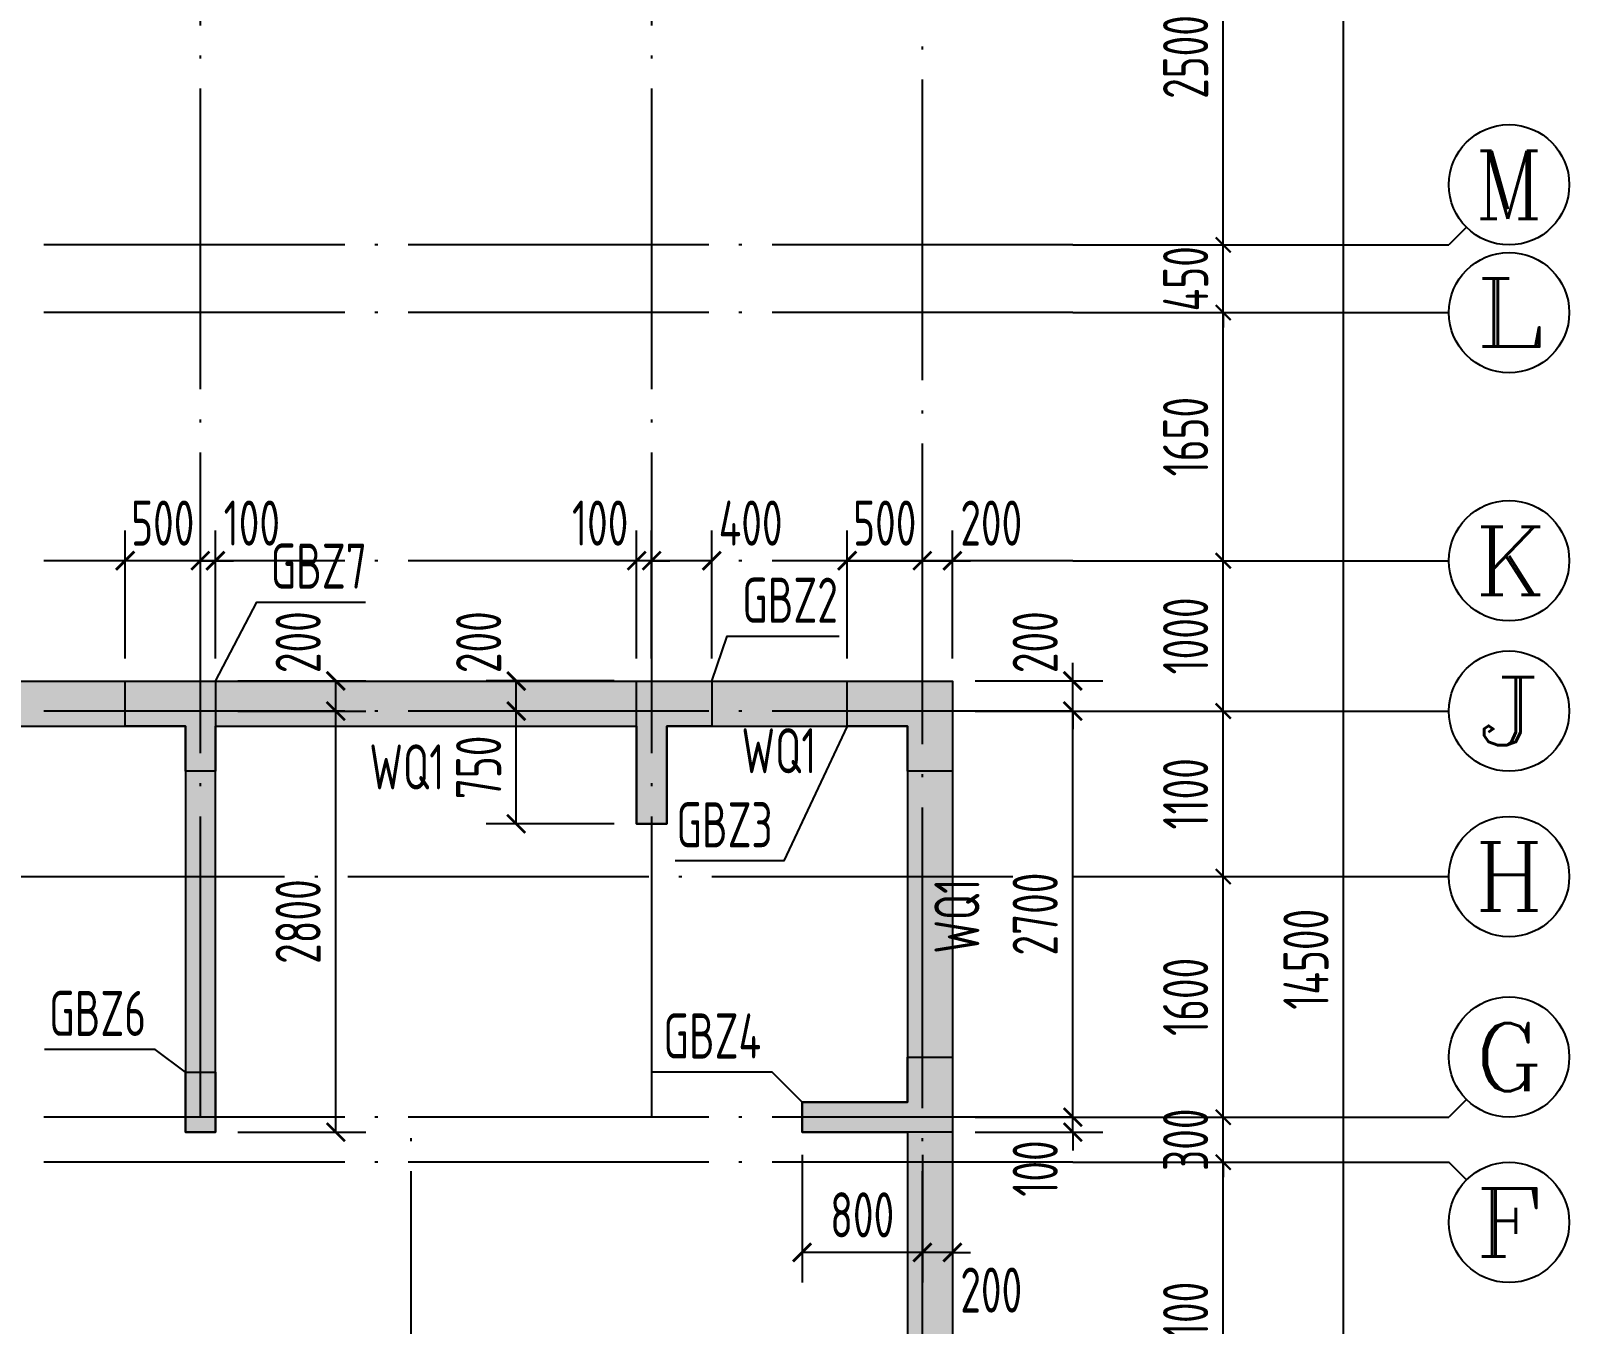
# Model space of a CAD drawing. Extents: x 826826 to 1642106, y -156213 to 399140.
# Drawn here: x 1215195 to 1225423, y 333869 to 342470 of the extents above; entities that cross this region are included whole.
import ezdxf
from ezdxf.enums import TextEntityAlignment as Align

# ---------------------------------------------------------------- set-up
doc = ezdxf.new("R2010")
doc.units = 0
doc.header["$LTSCALE"] = 1000
doc.linetypes.add('DOTE', pattern=[2.42, 2, -0.2, 0.02, -0.2])
doc.layers.get('0').update_dxf_attribs({"linetype": 'CONTINUOUS'})
doc.layers.get('DEFPOINTS').update_dxf_attribs({"linetype": 'CONTINUOUS'})
for name, color, linetype in [('A-AXIS', 1, 'CONTINUOUS'), ('A-DOTE', 10, 'DOTE'), ('AXIS_TEXT', 4, 'CONTINUOUS'), ('S-Q墙填充', 252, 'CONTINUOUS'), ('S-Q墙实线', 6, 'CONTINUOUS'), ('S-Q墙标注', 3, 'CONTINUOUS'), ('S-X详图填充', 252, 'CONTINUOUS'), ('S-X详图实线', 4, 'CONTINUOUS'), ('S-Y一般标注', 3, 'CONTINUOUS'), ('S-Z柱编号', 6, 'CONTINUOUS')]:
    doc.layers.add(name, color=color, linetype=linetype)
doc.styles.add('_TCH_AXIS', font='COMPLEX', dxfattribs={"bigfont": 'GBCBIG'})
doc.styles.add('COMPLEX', font='COMPLEX')
doc.styles.add('TSSD_DIMENSION', font='Tssdeng.shx', dxfattribs={"width": 0.7, "bigfont": 'tssdchn.shx'})
doc.styles.add('TSSD_REIN', font='tssdeng.shx', dxfattribs={"width": 0.7, "height": 300, "bigfont": 'tssdchn.shx'})
doc.styles.add('结构文字', font='zstxt.shx', dxfattribs={"width": 0.7, "bigfont": 'zshz.shx'})
doc.dimstyles.new('STRUCK', dxfattribs={"dimtxt": 400, "dimasz": 121, "dimexe": 200, "dimexo": 150, "dimgap": 115, "dimtad": 1, "dimdec": 0, "dimdsep": 46, "dimtxsty": '结构文字', "dimblk": 'ARCHTICK', "dimcen": 400, "dimclrd": 3, "dimclre": 3, "dimclrt": 7, "dimadec": 0, "dimazin": 0, "dimtfac": 1, "dimtdec": 0, "dimtix": 1, "dimtmove": 2, "dimatfit": 3, "dimldrblk": '_DIMX', "dimfxl": 0, "dimtolj": 1, "dimtzin": 0, "dimarcsym": 0})
doc.dimstyles.new('TSSD_100_100$0', dxfattribs={"dimtxt": 300, "dimasz": 80, "dimexe": 100, "dimexo": 250, "dimgap": 100, "dimtad": 1, "dimdec": 0, "dimzin": 0, "dimdsep": 46, "dimtxsty": 'TSSD_DIMENSION', "dimblk": 'ARCHTICK', "dimcen": 0, "dimdle": 100, "dimclrd": 3, "dimclre": 3, "dimclrt": 7, "dimadec": 0, "dimazin": 0, "dimtfac": 1, "dimtdec": 0, "dimtix": 1, "dimtmove": 2, "dimatfit": 3, "dimldrblk": 'ARCHTICK', "dimfxl": 0, "dimtolj": 1, "dimtzin": 0, "dimarcsym": 0})

# ---------------------------------------------------------------- blocks, each defined once
blk = doc.blocks.new('_ArchTick')
at = {"color": 0, "linetype": 'ByBlock', "const_width": 0.15}
blk.add_lwpolyline([(-0.5, -0.5), (0.5, 0.5)], dxfattribs=at)
blk = doc.blocks.new('*D87')
at = {"layer": 'DEFPOINTS', "color": 0}
for p in [(790521, 340182), (791521, 340182), (790521, 338082)]:
    blk.add_point(p, dxfattribs=at)
at = {"layer": 'S-Y一般标注', "color": 0, "lineweight": -2}
for p, q in [((790771, 340182), (791621, 340182)), ((791521, 337982), (791521, 340282)), ((790771, 338082), (791621, 338082))]:
    blk.add_line(p, q, dxfattribs=at)
at = {"layer": 'S-Y一般标注', "color": 0, "lineweight": -2, "xscale": 100, "yscale": 100, "zscale": 100}
for p, rotation in [((791521, 340182), 90), ((791521, 338082), 270)]:
    blk.add_blockref('_ArchTick', p, dxfattribs=dict(at, rotation=rotation))
at = {"layer": 'S-Y一般标注', "color": 7, "insert": (791271, 339132), "char_height": 300, "attachment_point": 5, "rotation": 90, "style": 'TSSD_DIMENSION'}
blk.add_mtext('\\A1;2100', dxfattribs=at)
blk = doc.blocks.new('*D88')
at = {"layer": 'DEFPOINTS', "color": 0}
for p in [(790521, 340482), (791521, 340482), (790521, 340182)]:
    blk.add_point(p, dxfattribs=at)
at = {"layer": 'S-Y一般标注', "color": 0, "lineweight": -2}
for p, q in [((791521, 340482), (791521, 340582)), ((790771, 340482), (791621, 340482)), ((791521, 340182), (791521, 340482)), ((790771, 340182), (791621, 340182)), ((791521, 340182), (791521, 340082))]:
    blk.add_line(p, q, dxfattribs=at)
at = {"layer": 'S-Y一般标注', "color": 0, "lineweight": -2, "xscale": 100, "yscale": 100, "zscale": 100}
for p, rotation in [((791521, 340482), 270), ((791521, 340182), 90)]:
    blk.add_blockref('_ArchTick', p, dxfattribs=dict(at, rotation=rotation))
at = {"layer": 'S-Y一般标注', "color": 7, "insert": (791271, 340332), "char_height": 300, "attachment_point": 5, "rotation": 90, "style": 'TSSD_DIMENSION'}
blk.add_mtext('\\A1;300', dxfattribs=at)
blk = doc.blocks.new('*D89')
at = {"layer": 'DEFPOINTS', "color": 0}
for p in [(790521, 342082), (791521, 342082), (790521, 340482)]:
    blk.add_point(p, dxfattribs=at)
at = {"layer": 'S-Y一般标注', "color": 0, "lineweight": -2}
for p, q in [((791521, 340382), (791521, 342182)), ((790771, 342082), (791621, 342082)), ((790771, 340482), (791621, 340482))]:
    blk.add_line(p, q, dxfattribs=at)
at = {"layer": 'S-Y一般标注', "color": 0, "lineweight": -2, "xscale": 100, "yscale": 100, "zscale": 100}
for p, rotation in [((791521, 342082), 90), ((791521, 340482), 270)]:
    blk.add_blockref('_ArchTick', p, dxfattribs=dict(at, rotation=rotation))
at = {"layer": 'S-Y一般标注', "color": 7, "insert": (791271, 341282), "char_height": 300, "attachment_point": 5, "rotation": 90, "style": 'TSSD_DIMENSION'}
blk.add_mtext('\\A1;1600', dxfattribs=at)
blk = doc.blocks.new('*D90')
at = {"layer": 'DEFPOINTS', "color": 0}
for p in [(790521, 343182), (791521, 343182), (790521, 342082)]:
    blk.add_point(p, dxfattribs=at)
at = {"layer": 'S-Y一般标注', "color": 0, "lineweight": -2}
for p, q in [((791521, 341982), (791521, 343282)), ((790771, 343182), (791621, 343182)), ((790771, 342082), (791621, 342082))]:
    blk.add_line(p, q, dxfattribs=at)
at = {"layer": 'S-Y一般标注', "color": 0, "lineweight": -2, "xscale": 100, "yscale": 100, "zscale": 100}
for p, rotation in [((791521, 343182), 90), ((791521, 342082), 270)]:
    blk.add_blockref('_ArchTick', p, dxfattribs=dict(at, rotation=rotation))
at = {"layer": 'S-Y一般标注', "color": 7, "insert": (791271, 342632), "char_height": 300, "attachment_point": 5, "rotation": 90, "style": 'TSSD_DIMENSION'}
blk.add_mtext('\\A1;1100', dxfattribs=at)
blk = doc.blocks.new('*D91')
at = {"layer": 'DEFPOINTS', "color": 0}
for p in [(790521, 344182), (791521, 344182), (790521, 343182)]:
    blk.add_point(p, dxfattribs=at)
at = {"layer": 'S-Y一般标注', "color": 0, "lineweight": -2}
for p, q in [((791521, 343082), (791521, 344282)), ((790771, 344182), (791621, 344182)), ((790771, 343182), (791621, 343182))]:
    blk.add_line(p, q, dxfattribs=at)
at = {"layer": 'S-Y一般标注', "color": 0, "lineweight": -2, "xscale": 100, "yscale": 100, "zscale": 100}
for p, rotation in [((791521, 344182), 90), ((791521, 343182), 270)]:
    blk.add_blockref('_ArchTick', p, dxfattribs=dict(at, rotation=rotation))
at = {"layer": 'S-Y一般标注', "color": 7, "insert": (791271, 343682), "char_height": 300, "attachment_point": 5, "rotation": 90, "style": 'TSSD_DIMENSION'}
blk.add_mtext('\\A1;1000', dxfattribs=at)
blk = doc.blocks.new('*D92')
at = {"layer": 'DEFPOINTS', "color": 0}
for p in [(790521, 345832), (791521, 345832), (790521, 344182)]:
    blk.add_point(p, dxfattribs=at)
at = {"layer": 'S-Y一般标注', "color": 0, "lineweight": -2}
for p, q in [((791521, 344082), (791521, 345932)), ((790771, 345832), (791621, 345832)), ((790771, 344182), (791621, 344182))]:
    blk.add_line(p, q, dxfattribs=at)
at = {"layer": 'S-Y一般标注', "color": 0, "lineweight": -2, "xscale": 100, "yscale": 100, "zscale": 100}
for p, rotation in [((791521, 345832), 90), ((791521, 344182), 270)]:
    blk.add_blockref('_ArchTick', p, dxfattribs=dict(at, rotation=rotation))
at = {"layer": 'S-Y一般标注', "color": 7, "insert": (791271, 345007), "char_height": 300, "attachment_point": 5, "rotation": 90, "style": 'TSSD_DIMENSION'}
blk.add_mtext('\\A1;1650', dxfattribs=at)
blk = doc.blocks.new('*D93')
at = {"layer": 'DEFPOINTS', "color": 0}
for p in [(790521, 346282), (791521, 346282), (790521, 345832)]:
    blk.add_point(p, dxfattribs=at)
at = {"layer": 'S-Y一般标注', "color": 0, "lineweight": -2}
for p, q in [((791521, 346282), (791521, 346382)), ((790771, 346282), (791621, 346282)), ((791521, 345832), (791521, 346282)), ((790771, 345832), (791621, 345832)), ((791521, 345832), (791521, 345732))]:
    blk.add_line(p, q, dxfattribs=at)
at = {"layer": 'S-Y一般标注', "color": 0, "lineweight": -2, "xscale": 100, "yscale": 100, "zscale": 100}
for p, rotation in [((791521, 346282), 270), ((791521, 345832), 90)]:
    blk.add_blockref('_ArchTick', p, dxfattribs=dict(at, rotation=rotation))
at = {"layer": 'S-Y一般标注', "color": 7, "insert": (791271, 346057), "char_height": 300, "attachment_point": 5, "rotation": 90, "style": 'TSSD_DIMENSION'}
blk.add_mtext('\\A1;450', dxfattribs=at)
blk = doc.blocks.new('*D94')
at = {"layer": 'DEFPOINTS', "color": 0}
for p in [(790521, 348782), (791521, 348782), (790521, 346282)]:
    blk.add_point(p, dxfattribs=at)
at = {"layer": 'S-Y一般标注', "color": 0, "lineweight": -2}
for p, q in [((791521, 346182), (791521, 348882)), ((790771, 348782), (791621, 348782)), ((790771, 346282), (791621, 346282))]:
    blk.add_line(p, q, dxfattribs=at)
at = {"layer": 'S-Y一般标注', "color": 0, "lineweight": -2, "xscale": 100, "yscale": 100, "zscale": 100}
for p, rotation in [((791521, 348782), 90), ((791521, 346282), 270)]:
    blk.add_blockref('_ArchTick', p, dxfattribs=dict(at, rotation=rotation))
at = {"layer": 'S-Y一般标注', "color": 7, "insert": (791271, 347532), "char_height": 300, "attachment_point": 5, "rotation": 90, "style": 'TSSD_DIMENSION'}
blk.add_mtext('\\A1;2500', dxfattribs=at)
blk = doc.blocks.new('*D95')
at = {"layer": 'DEFPOINTS', "color": 0}
for p in [(790521, 348782), (792321, 348782), (790521, 334282)]:
    blk.add_point(p, dxfattribs=at)
at = {"layer": 'S-Y一般标注', "color": 0, "lineweight": -2}
for p, q in [((792321, 334182), (792321, 348882)), ((790771, 348782), (792421, 348782)), ((790771, 334282), (792421, 334282))]:
    blk.add_line(p, q, dxfattribs=at)
at = {"layer": 'S-Y一般标注', "color": 0, "lineweight": -2, "xscale": 100, "yscale": 100, "zscale": 100}
for p, rotation in [((792321, 348782), 90), ((792321, 334282), 270)]:
    blk.add_blockref('_ArchTick', p, dxfattribs=dict(at, rotation=rotation))
at = {"layer": 'S-Y一般标注', "color": 7, "insert": (792071, 341532), "char_height": 300, "attachment_point": 5, "rotation": 90, "style": 'TSSD_DIMENSION'}
blk.add_mtext('\\A1;14500', dxfattribs=at)
blk = doc.blocks.new('_AXISO')
blk.add_circle((0, 0), 0.5)
at = {"layer": 'AXIS_TEXT', "style": 'COMPLEX', "width": 1.041667}
blk.add_attdef('A', text='', height=0.56, dxfattribs=at).set_placement((-0.25, -0.28), (0.25, -0.28), align=Align.FIT)
blk = doc.blocks.new('*D183')
at = {"layer": 'DEFPOINTS', "color": 0}
for p in [(1221323, 335246), (1222123, 335246), (1221323, 335146)]:
    blk.add_point(p, dxfattribs=at)
at = {"layer": 'S-Q墙标注', "color": 3, "lineweight": -2}
for p, q in [((1222123, 335246), (1222123, 335367)), ((1221473, 335246), (1222323, 335246)), ((1222123, 335146), (1222123, 335246)), ((1221473, 335146), (1222323, 335146)), ((1222123, 335146), (1222123, 335025))]:
    blk.add_line(p, q, dxfattribs=at)
at = {"layer": 'S-Q墙标注', "color": 3, "lineweight": -2, "xscale": 121, "yscale": 121, "zscale": 121}
for p, rotation in [((1222123, 335246), 270), ((1222123, 335146), 90)]:
    blk.add_blockref('_ArchTick', p, dxfattribs=dict(at, rotation=rotation))
at = {"layer": 'S-Q墙标注', "color": 7, "insert": (1221873, 334904), "char_height": 300, "attachment_point": 5, "rotation": 90, "style": 'TSSD_REIN'}
blk.add_mtext('\\A1;100', dxfattribs=at)
blk = doc.blocks.new('_DIMX')
blk.add_line((-150, 0), (150, 0))
at = {"const_width": 50}
blk.add_lwpolyline([(-70, -70), (70, 70)], dxfattribs=at)
blk = doc.blocks.new('*D184')
at = {"layer": 'DEFPOINTS', "color": 0}
for p in [(1221323, 337946), (1222123, 337946), (1221323, 335246)]:
    blk.add_point(p, dxfattribs=at)
at = {"layer": 'S-Q墙标注', "color": 3, "lineweight": -2}
for p, q in [((1221473, 337946), (1222323, 337946)), ((1222123, 335246), (1222123, 337946)), ((1221473, 335246), (1222323, 335246))]:
    blk.add_line(p, q, dxfattribs=at)
at = {"layer": 'S-Q墙标注', "color": 3, "lineweight": -2, "xscale": 121, "yscale": 121, "zscale": 121}
for p, rotation in [((1222123, 337946), 90), ((1222123, 335246), 270)]:
    blk.add_blockref('_ArchTick', p, dxfattribs=dict(at, rotation=rotation))
at = {"layer": 'S-Q墙标注', "color": 7, "insert": (1221873, 336596), "char_height": 300, "attachment_point": 5, "rotation": 90, "style": 'TSSD_REIN'}
blk.add_mtext('\\A1;2700', dxfattribs=at)
blk = doc.blocks.new('*D185')
at = {"layer": 'DEFPOINTS', "color": 0}
for p in [(1221323, 338146), (1222123, 338146), (1221323, 337946)]:
    blk.add_point(p, dxfattribs=at)
at = {"layer": 'S-Q墙标注', "color": 3, "lineweight": -2}
for p, q in [((1222123, 338146), (1222123, 338267)), ((1221473, 338146), (1222323, 338146)), ((1222123, 337946), (1222123, 338146)), ((1221473, 337946), (1222323, 337946)), ((1222123, 337946), (1222123, 337825))]:
    blk.add_line(p, q, dxfattribs=at)
at = {"layer": 'S-Q墙标注', "color": 3, "lineweight": -2, "xscale": 121, "yscale": 121, "zscale": 121}
for p, rotation in [((1222123, 338146), 270), ((1222123, 337946), 90)]:
    blk.add_blockref('_ArchTick', p, dxfattribs=dict(at, rotation=rotation))
at = {"layer": 'S-Q墙标注', "color": 7, "insert": (1221873, 338404), "char_height": 300, "attachment_point": 5, "rotation": 90, "style": 'TSSD_REIN'}
blk.add_mtext('\\A1;200', dxfattribs=at)
blk = doc.blocks.new('*D186')
at = {"layer": 'DEFPOINTS', "color": 0}
for p in [(1221123, 335146), (1221323, 335146), (1221123, 334346)]:
    blk.add_point(p, dxfattribs=at)
at = {"layer": 'S-Q墙标注', "color": 3, "lineweight": -2}
for p, q in [((1221123, 334996), (1221123, 334146)), ((1221323, 334996), (1221323, 334146)), ((1221123, 334346), (1221002, 334346)), ((1221323, 334346), (1221123, 334346)), ((1221323, 334346), (1221444, 334346))]:
    blk.add_line(p, q, dxfattribs=at)
at = {"layer": 'S-Q墙标注', "color": 3, "lineweight": -2, "xscale": 121, "yscale": 121, "zscale": 121}
blk.add_blockref('_ArchTick', (1221123, 334346), dxfattribs=at)
at = {"layer": 'S-Q墙标注', "color": 3, "lineweight": -2, "xscale": 121, "yscale": 121, "zscale": 121, "rotation": 180}
blk.add_blockref('_ArchTick', (1221323, 334346), dxfattribs=at)
at = {"layer": 'S-Q墙标注', "color": 7, "insert": (1221581, 334096), "char_height": 300, "attachment_point": 5, "style": 'TSSD_REIN'}
blk.add_mtext('\\A1;200', dxfattribs=at)
blk = doc.blocks.new('*D187')
at = {"layer": 'DEFPOINTS', "color": 0}
for p in [(1220323, 335146), (1221123, 335146), (1220323, 334346)]:
    blk.add_point(p, dxfattribs=at)
at = {"layer": 'S-Q墙标注', "color": 3, "lineweight": -2}
for p, q in [((1220323, 334996), (1220323, 334146)), ((1221123, 334996), (1221123, 334146)), ((1221123, 334346), (1220323, 334346))]:
    blk.add_line(p, q, dxfattribs=at)
at = {"layer": 'S-Q墙标注', "color": 3, "lineweight": -2, "xscale": 121, "yscale": 121, "zscale": 121, "rotation": 180}
blk.add_blockref('_ArchTick', (1220323, 334346), dxfattribs=at)
at = {"layer": 'S-Q墙标注', "color": 3, "lineweight": -2, "xscale": 121, "yscale": 121, "zscale": 121}
blk.add_blockref('_ArchTick', (1221123, 334346), dxfattribs=at)
at = {"layer": 'S-Q墙标注', "color": 7, "insert": (1220723, 334596), "char_height": 300, "attachment_point": 5, "style": 'TSSD_REIN'}
blk.add_mtext('\\A1;800', dxfattribs=at)
blk = doc.blocks.new('*D188')
at = {"layer": 'DEFPOINTS', "color": 0}
for p in [(1221123, 338946), (1220623, 338146), (1221123, 338146)]:
    blk.add_point(p, dxfattribs=at)
at = {"layer": 'S-Q墙标注', "color": 3, "lineweight": -2}
for p, q in [((1220623, 338296), (1220623, 339146)), ((1221123, 338296), (1221123, 339146)), ((1220623, 338946), (1220502, 338946)), ((1220623, 338946), (1221123, 338946)), ((1221123, 338946), (1221244, 338946))]:
    blk.add_line(p, q, dxfattribs=at)
at = {"layer": 'S-Q墙标注', "color": 3, "lineweight": -2, "xscale": 121, "yscale": 121, "zscale": 121}
blk.add_blockref('_ArchTick', (1220623, 338946), dxfattribs=at)
at = {"layer": 'S-Q墙标注', "color": 3, "lineweight": -2, "xscale": 121, "yscale": 121, "zscale": 121, "rotation": 180}
blk.add_blockref('_ArchTick', (1221123, 338946), dxfattribs=at)
at = {"layer": 'S-Q墙标注', "color": 7, "insert": (1220873, 339196), "char_height": 300, "attachment_point": 5, "style": 'TSSD_REIN'}
blk.add_mtext('\\A1;500', dxfattribs=at)
blk = doc.blocks.new('*D189')
at = {"layer": 'DEFPOINTS', "color": 0}
for p in [(1221323, 338946), (1221123, 338146), (1221323, 338146)]:
    blk.add_point(p, dxfattribs=at)
at = {"layer": 'S-Q墙标注', "color": 3, "lineweight": -2}
for p, q in [((1221123, 338296), (1221123, 339146)), ((1221323, 338296), (1221323, 339146)), ((1221123, 338946), (1221002, 338946)), ((1221123, 338946), (1221323, 338946)), ((1221323, 338946), (1221444, 338946))]:
    blk.add_line(p, q, dxfattribs=at)
at = {"layer": 'S-Q墙标注', "color": 3, "lineweight": -2, "xscale": 121, "yscale": 121, "zscale": 121}
blk.add_blockref('_ArchTick', (1221123, 338946), dxfattribs=at)
at = {"layer": 'S-Q墙标注', "color": 3, "lineweight": -2, "xscale": 121, "yscale": 121, "zscale": 121, "rotation": 180}
blk.add_blockref('_ArchTick', (1221323, 338946), dxfattribs=at)
at = {"layer": 'S-Q墙标注', "color": 7, "insert": (1221581, 339196), "char_height": 300, "attachment_point": 5, "style": 'TSSD_REIN'}
blk.add_mtext('\\A1;200', dxfattribs=at)
blk = doc.blocks.new('*D190')
at = {"layer": 'DEFPOINTS', "color": 0}
for p in [(1218423, 337946), (1219223, 337946), (1219223, 337196)]:
    blk.add_point(p, dxfattribs=at)
at = {"layer": 'S-Q墙标注', "color": 3, "lineweight": -2}
for p, q in [((1219073, 337946), (1218223, 337946)), ((1218423, 337196), (1218423, 337946)), ((1219073, 337196), (1218223, 337196))]:
    blk.add_line(p, q, dxfattribs=at)
at = {"layer": 'S-Q墙标注', "color": 3, "lineweight": -2, "xscale": 121, "yscale": 121, "zscale": 121}
for p, rotation in [((1218423, 337946), 90), ((1218423, 337196), 270)]:
    blk.add_blockref('_ArchTick', p, dxfattribs=dict(at, rotation=rotation))
at = {"layer": 'S-Q墙标注', "color": 7, "insert": (1218173, 337571), "char_height": 300, "attachment_point": 5, "rotation": 90, "style": 'TSSD_REIN'}
blk.add_mtext('\\A1;750', dxfattribs=at)
blk = doc.blocks.new('*D191')
at = {"layer": 'DEFPOINTS', "color": 0}
for p in [(1218423, 338146), (1219223, 338146), (1219223, 337946)]:
    blk.add_point(p, dxfattribs=at)
at = {"layer": 'S-Q墙标注', "color": 3, "lineweight": -2}
for p, q in [((1219073, 338146), (1218223, 338146)), ((1218423, 337946), (1218423, 338146)), ((1219073, 337946), (1218223, 337946))]:
    blk.add_line(p, q, dxfattribs=at)
at = {"layer": 'S-Q墙标注', "color": 3, "lineweight": -2, "xscale": 121, "yscale": 121, "zscale": 121}
for p, rotation in [((1218423, 338146), 90), ((1218423, 337946), 270)]:
    blk.add_blockref('_ArchTick', p, dxfattribs=dict(at, rotation=rotation))
at = {"layer": 'S-Q墙标注', "color": 7, "insert": (1218173, 338404), "char_height": 300, "attachment_point": 5, "rotation": 90, "style": 'TSSD_REIN'}
blk.add_mtext('\\A1;200', dxfattribs=at)
blk = doc.blocks.new('*D192')
at = {"layer": 'DEFPOINTS', "color": 0}
for p in [(1219323, 338946), (1219323, 338146), (1219723, 338146)]:
    blk.add_point(p, dxfattribs=at)
at = {"layer": 'S-Q墙标注', "color": 3, "lineweight": -2}
for p, q in [((1219323, 338296), (1219323, 339146)), ((1219723, 338296), (1219723, 339146)), ((1219723, 338946), (1219323, 338946))]:
    blk.add_line(p, q, dxfattribs=at)
at = {"layer": 'S-Q墙标注', "color": 3, "lineweight": -2, "xscale": 121, "yscale": 121, "zscale": 121, "rotation": 180}
blk.add_blockref('_ArchTick', (1219323, 338946), dxfattribs=at)
at = {"layer": 'S-Q墙标注', "color": 3, "lineweight": -2, "xscale": 121, "yscale": 121, "zscale": 121}
blk.add_blockref('_ArchTick', (1219723, 338946), dxfattribs=at)
at = {"layer": 'S-Q墙标注', "color": 7, "insert": (1219981, 339196), "char_height": 300, "attachment_point": 5, "style": 'TSSD_REIN'}
blk.add_mtext('\\A1;400', dxfattribs=at)
blk = doc.blocks.new('*D193')
at = {"layer": 'DEFPOINTS', "color": 0}
for p in [(1219223, 338946), (1219223, 338146), (1219323, 338146)]:
    blk.add_point(p, dxfattribs=at)
at = {"layer": 'S-Q墙标注', "color": 3, "lineweight": -2}
for p, q in [((1219223, 338296), (1219223, 339146)), ((1219323, 338296), (1219323, 339146)), ((1219223, 338946), (1219102, 338946)), ((1219323, 338946), (1219223, 338946)), ((1219323, 338946), (1219444, 338946))]:
    blk.add_line(p, q, dxfattribs=at)
at = {"layer": 'S-Q墙标注', "color": 3, "lineweight": -2, "xscale": 121, "yscale": 121, "zscale": 121}
blk.add_blockref('_ArchTick', (1219223, 338946), dxfattribs=at)
at = {"layer": 'S-Q墙标注', "color": 3, "lineweight": -2, "xscale": 121, "yscale": 121, "zscale": 121, "rotation": 180}
blk.add_blockref('_ArchTick', (1219323, 338946), dxfattribs=at)
at = {"layer": 'S-Q墙标注', "color": 7, "insert": (1218981, 339196), "char_height": 300, "attachment_point": 5, "style": 'TSSD_REIN'}
blk.add_mtext('\\A1;100', dxfattribs=at)
blk = doc.blocks.new('*D194')
at = {"layer": 'DEFPOINTS', "color": 0}
for p in [(1216423, 337946), (1217223, 337946), (1216423, 335146)]:
    blk.add_point(p, dxfattribs=at)
at = {"layer": 'S-Q墙标注', "color": 3, "lineweight": -2}
for p, q in [((1216573, 337946), (1217423, 337946)), ((1217223, 335146), (1217223, 337946)), ((1216573, 335146), (1217423, 335146))]:
    blk.add_line(p, q, dxfattribs=at)
at = {"layer": 'S-Q墙标注', "color": 3, "lineweight": -2, "xscale": 121, "yscale": 121, "zscale": 121}
for p, rotation in [((1217223, 337946), 90), ((1217223, 335146), 270)]:
    blk.add_blockref('_ArchTick', p, dxfattribs=dict(at, rotation=rotation))
at = {"layer": 'S-Q墙标注', "color": 7, "insert": (1216973, 336546), "char_height": 300, "attachment_point": 5, "rotation": 90, "style": 'TSSD_REIN'}
blk.add_mtext('\\A1;2800', dxfattribs=at)
blk = doc.blocks.new('*D195')
at = {"layer": 'DEFPOINTS', "color": 0}
for p in [(1216423, 338146), (1217223, 338146), (1216423, 337946)]:
    blk.add_point(p, dxfattribs=at)
at = {"layer": 'S-Q墙标注', "color": 3, "lineweight": -2}
for p, q in [((1216573, 338146), (1217423, 338146)), ((1217223, 337946), (1217223, 338146)), ((1216573, 337946), (1217423, 337946))]:
    blk.add_line(p, q, dxfattribs=at)
at = {"layer": 'S-Q墙标注', "color": 3, "lineweight": -2, "xscale": 121, "yscale": 121, "zscale": 121}
for p, rotation in [((1217223, 338146), 90), ((1217223, 337946), 270)]:
    blk.add_blockref('_ArchTick', p, dxfattribs=dict(at, rotation=rotation))
at = {"layer": 'S-Q墙标注', "color": 7, "insert": (1216973, 338404), "char_height": 300, "attachment_point": 5, "rotation": 90, "style": 'TSSD_REIN'}
blk.add_mtext('\\A1;200', dxfattribs=at)
blk = doc.blocks.new('*D196')
at = {"layer": 'DEFPOINTS', "color": 0}
for p in [(1216323, 338946), (1216323, 338146), (1216423, 338146)]:
    blk.add_point(p, dxfattribs=at)
at = {"layer": 'S-Q墙标注', "color": 3, "lineweight": -2}
for p, q in [((1216323, 338296), (1216323, 339146)), ((1216423, 338296), (1216423, 339146)), ((1216323, 338946), (1216202, 338946)), ((1216423, 338946), (1216323, 338946)), ((1216423, 338946), (1216544, 338946))]:
    blk.add_line(p, q, dxfattribs=at)
at = {"layer": 'S-Q墙标注', "color": 3, "lineweight": -2, "xscale": 121, "yscale": 121, "zscale": 121}
blk.add_blockref('_ArchTick', (1216323, 338946), dxfattribs=at)
at = {"layer": 'S-Q墙标注', "color": 3, "lineweight": -2, "xscale": 121, "yscale": 121, "zscale": 121, "rotation": 180}
blk.add_blockref('_ArchTick', (1216423, 338946), dxfattribs=at)
at = {"layer": 'S-Q墙标注', "color": 7, "insert": (1216665, 339196), "char_height": 300, "attachment_point": 5, "style": 'TSSD_REIN'}
blk.add_mtext('\\A1;100', dxfattribs=at)
blk = doc.blocks.new('*D197')
at = {"layer": 'DEFPOINTS', "color": 0}
for p in [(1215823, 338946), (1215823, 338146), (1216323, 338146)]:
    blk.add_point(p, dxfattribs=at)
at = {"layer": 'S-Q墙标注', "color": 3, "lineweight": -2}
for p, q in [((1215823, 338296), (1215823, 339146)), ((1216323, 338296), (1216323, 339146)), ((1215823, 338946), (1215702, 338946)), ((1216323, 338946), (1215823, 338946)), ((1216323, 338946), (1216444, 338946))]:
    blk.add_line(p, q, dxfattribs=at)
at = {"layer": 'S-Q墙标注', "color": 3, "lineweight": -2, "xscale": 121, "yscale": 121, "zscale": 121}
blk.add_blockref('_ArchTick', (1215823, 338946), dxfattribs=at)
at = {"layer": 'S-Q墙标注', "color": 3, "lineweight": -2, "xscale": 121, "yscale": 121, "zscale": 121, "rotation": 180}
blk.add_blockref('_ArchTick', (1216323, 338946), dxfattribs=at)
at = {"layer": 'S-Q墙标注', "color": 7, "insert": (1216073, 339196), "char_height": 300, "attachment_point": 5, "style": 'TSSD_REIN'}
blk.add_mtext('\\A1;500', dxfattribs=at)
blk = doc.blocks.new('20210801.08473688')
at = {"layer": 'A-AXIS'}
for p, q in [((56717.2, 16417.2), (56600, 16300)), ((54100, 16300), (56600, 16300)), ((54100, 15850), (56600, 15850)), ((54100, 14200), (56600, 14200)), ((54100, 13200), (56600, 13200)), ((54100, 12100), (56600, 12100)), ((56717.2, 10617.2), (56600, 10500)), ((54100, 10500), (56600, 10500)), ((54100, 10200), (56600, 10200)), ((56717.2, 10082.8), (56600, 10200))]:
    blk.add_line(p, q, dxfattribs=at)
at = {"layer": 'A-DOTE'}
for p, q in [((48300, 10500), (48300, 19800)), ((51300, 10500), (51300, 19800)), ((53100, 3300), (53100, 19800)), ((54100, 16300), (3300, 16300)), ((54100, 15850), (3300, 15850)), ((54100, 14200), (3300, 14200)), ((54100, 13200), (3300, 13200)), ((3300, 12100), (54100, 12100)), ((54100, 10500), (3300, 10500)), ((49700, 3300), (49700, 10500)), ((54100, 10200), (3300, 10200))]:
    blk.add_line(p, q, dxfattribs=at)
at = {"layer": 'A-AXIS'}
ref = blk.add_blockref('_AXISO', (57000, 16700), dxfattribs=dict(at, xscale=800, yscale=800, zscale=800))
ref.add_attrib('A', 'M', dxfattribs={"layer": 'AXIS_TEXT', "height": 452.5, "style": '_TCH_AXIS'}).set_placement((56773.7, 16473.7), (57226.3, 16473.7), align=Align.FIT)
ref = blk.add_blockref('_AXISO', (57000, 15850), dxfattribs=dict(at, xscale=800, yscale=800, zscale=800))
ref.add_attrib('A', 'L', dxfattribs={"layer": 'AXIS_TEXT', "height": 452.5, "style": '_TCH_AXIS', "width": 1.4}).set_placement((56773.7, 15623.7), (57226.3, 15623.7), align=Align.FIT)
ref = blk.add_blockref('_AXISO', (57000, 14200), dxfattribs=dict(at, xscale=800, yscale=800, zscale=800))
ref.add_attrib('A', 'K', dxfattribs={"layer": 'AXIS_TEXT', "height": 452.5, "style": '_TCH_AXIS', "width": 1.105263}).set_placement((56773.7, 13973.7), (57226.3, 13973.7), align=Align.FIT)
ref = blk.add_blockref('_AXISO', (57000, 13200), dxfattribs=dict(at, xscale=800, yscale=800, zscale=800))
ref.add_attrib('A', 'J', dxfattribs={"layer": 'AXIS_TEXT', "height": 452.5, "style": '_TCH_AXIS', "width": 1.909091}).set_placement((56773.7, 12973.7), (57226.3, 12973.7), align=Align.FIT)
ref = blk.add_blockref('_AXISO', (57000, 12100), dxfattribs=dict(at, xscale=800, yscale=800, zscale=800))
ref.add_attrib('A', 'H', dxfattribs={"layer": 'AXIS_TEXT', "height": 452.5, "style": '_TCH_AXIS', "width": 1.05}).set_placement((56773.7, 11873.7), (57226.3, 11873.7), align=Align.FIT)
ref = blk.add_blockref('_AXISO', (57000, 10900), dxfattribs=dict(at, xscale=800, yscale=800, zscale=800))
ref.add_attrib('A', 'G', dxfattribs={"layer": 'AXIS_TEXT', "height": 452.5, "style": '_TCH_AXIS', "width": 1.166667}).set_placement((56773.7, 10673.7), (57226.3, 10673.7), align=Align.FIT)
ref = blk.add_blockref('_AXISO', (57000, 9800), dxfattribs=dict(at, xscale=800, yscale=800, zscale=800))
ref.add_attrib('A', 'F', dxfattribs={"layer": 'AXIS_TEXT', "height": 452.5, "style": '_TCH_AXIS', "width": 1.3125}).set_placement((56773.7, 9573.7), (57226.3, 9573.7), align=Align.FIT)
at = {"layer": 'S-Y一般标注'}
for p1, p2, distance, picture, middle in [((54100, 16300), (54100, 18800), -1000, '*D94', (54850, 17550)), ((54100, 4300), (54100, 18800), -1800, '*D95', (55650, 11550)), ((54100, 15850), (54100, 16300), -1000, '*D93', (54850, 16075)), ((54100, 14200), (54100, 15850), -1000, '*D92', (54850, 15025)), ((54100, 13200), (54100, 14200), -1000, '*D91', (54850, 13700)), ((54100, 12100), (54100, 13200), -1000, '*D90', (54850, 12650)), ((54100, 10500), (54100, 12100), -1000, '*D89', (54850, 11300)), ((54100, 10200), (54100, 10500), -1000, '*D88', (54850, 10350)), ((54100, 8100), (54100, 10200), -1000, '*D87', (54850, 9150))]:
    dim = blk.add_aligned_dim(p1=p1, p2=p2, distance=distance, dimstyle='TSSD_100_100$0', override={"dimasz": 100, "dimclrd": 0, "dimclre": 0}, dxfattribs=at)
    dim.commit()
    dim.dimension.update_dxf_attribs({"geometry": picture, "text_midpoint": middle, "insert": (-736421.3, -329982)})

msp = doc.modelspace()

# ---------------------------------------------------------------- hatches: boundary and pattern name
at = {"layer": 'S-Q墙填充'}
h = msp.add_hatch(dxfattribs=at)
h.set_pattern_fill('ARMORED', color=252, scale=50, style=0)
h.set_pattern_definition([(50, (-11199.1, -428327.93), (358.63009, -31.37607), [37.5, -412.5]), (355, (-11199.1, -428327.93), (-69.37567, 376.09607), [30, -330]), (100.4514, (-11169.2, -428330.54), (289.25469, 344.71977), [31.870095, -350.57106]), (46.1842, (-11199.1, -428227.93), (533.62052, -82.75951), [56.25, -618.75]), (96.6356, (-11154.6, -428234.8), (467.33135, 487.05894), [47.80514, -525.8565]), (351.1842, (-11199.1, -428227.93), (467.33097, 487.0593), [45, -495]), (21, (-11149.1, -428252.93), (298.453526, -201.309445), [37.5, -412.5]), (326, (-11149.1, -428252.93), (121.65767, 362.57502), [30, -330]), (71.4514, (-11124.22, -428269.7), (420.111314, 161.26525), [31.870095, -350.57106]), (37.5, (-11199.09, -428327.93), (6.079928, 166.446927), [0, -326, 0, -335, 0, -331.25]), (7.5, (-11199.09, -428327.93), (131.534769, 197.205856), [0, -191, 0, -318.5, 0, -126.25]), (327.5, (-11310.59, -428327.93), (266.911218, -11.277436), [0, -125, 0, -390, 0, -517.5]), (317.5, (-11360.6, -428327.93), (291.593085, 50.05249), [0, -162.5, 0, -259, 0, -367.5]), (45, (-11199.1, -428327.93), (-176.776695, 176.776695), [])])
h.paths.add_polyline_path([(1221323.38, 338145.54), (1211823.38, 338145.54), (1211823.38, 337045.53), (1210523.49, 337045.53), (1210523.49, 338995.54), (1211222.03, 338995.54), (1211222.03, 339195.54), (1210523.49, 339195.54), (1210523.49, 339395.54), (1207322.03, 339395.54), (1207322.03, 339195.54), (1206622.03, 339195.54), (1206622.03, 338995.54), (1207322.03, 338995.54), (1207322.03, 337045.53), (1206023.37, 337045.53), (1206023.37, 338145.54), (1187423.38, 338145.54), (1187423.38, 337045.53), (1186123.38, 337045.53), (1186123.38, 338995.54), (1186823.38, 338995.54), (1186823.38, 339195.54), (1186123.38, 339195.54), (1186123.38, 339395.54), (1182921.92, 339395.54), (1182921.92, 339195.54), (1182223.38, 339195.54), (1182223.38, 338995.54), (1182921.92, 338995.54), (1182921.92, 337045.53), (1181623.38, 337045.53), (1181623.38, 338145.54), (1172123.38, 338145.54), (1172123.38, 330645.54), (1175823.38, 330645.54), (1181223.38, 330645.54), (1181223.38, 329445.54), (1187823.38, 329445.54), (1187823.38, 330645.54), (1200223.38, 330645.54), (1205623.38, 330645.54), (1205623.38, 329445.54), (1212223.38, 329445.54), (1212223.38, 330645.54), (1221323.38, 330645.54)])
h.paths.add_polyline_path([(1172423.38, 335145.54), (1173123.38, 335145.54), (1173123.38, 335345.54), (1172423.38, 335345.54), (1172423.38, 337845.54), (1174023.38, 337845.54), (1174023.38, 337195.54), (1174223.38, 337195.54), (1174223.38, 337845.54), (1177023.38, 337845.54), (1177023.38, 335145.54), (1177223.38, 335145.54), (1177223.38, 337845.54), (1181323.38, 337845.54), (1181323.38, 336395.54), (1181623.38, 336395.54), (1181623.38, 336745.53), (1183221.92, 336745.53), (1183221.92, 339095.54), (1185823.38, 339095.54), (1185823.38, 336745.53), (1187423.38, 336745.53), (1187423.38, 336395.54), (1187723.38, 336395.54), (1187723.38, 337845.54), (1191823.38, 337845.54), (1191823.38, 335145.54), (1192023.38, 335145.54), (1192023.38, 337845.54), (1194823.33, 337845.54), (1194821.98, 335145.54), (1195021.98, 335145.54), (1195023.33, 337845.54), (1198423.38, 337845.54), (1198423.38, 335145.54), (1198623.38, 335145.54), (1198623.38, 337845.54), (1201423.38, 337845.54), (1201423.38, 335145.54), (1201623.38, 335145.54), (1201623.38, 337845.54), (1205723.37, 337845.54), (1205723.37, 336495.54), (1206023.37, 336495.54), (1206023.37, 336745.54), (1207622.03, 336745.54), (1207622.03, 339095.54), (1210223.49, 339095.54), (1210223.49, 336745.53), (1211823.38, 336745.53), (1211823.38, 336395.54), (1212123.38, 336395.54), (1212123.38, 337845.54), (1216223.38, 337845.53), (1216223.38, 335145.54), (1216423.38, 335145.54), (1216423.38, 337845.53), (1219223.38, 337845.53), (1219223.38, 337195.61), (1219423.38, 337195.61), (1219423.38, 337845.53), (1221023.38, 337845.53), (1221023.38, 335345.54), (1220323.38, 335345.54), (1220323.38, 335145.54), (1221023.38, 335145.54), (1221023.38, 330945.54), (1217823.38, 330945.54), (1217823.38, 332395.54), (1217623.38, 332395.54), (1217623.38, 330945.54), (1212223.38, 330945.54), (1212223.38, 331195.54), (1211923.38, 331195.54), (1211923.38, 329745.54), (1205923.38, 329745.54), (1205923.38, 331195.54), (1205623.38, 331195.54), (1205623.38, 330945.54), (1200223.38, 330945.54), (1200223.38, 332395.54), (1200023.38, 332395.54), (1200023.38, 330945.54), (1193423.38, 330945.54), (1193423.38, 332395.54), (1193223.38, 332395.54), (1193223.38, 330945.54), (1187823.38, 330945.54), (1187823.38, 331195.54), (1187523.38, 331195.54), (1187523.38, 329745.54), (1181523.38, 329745.54), (1181523.38, 331195.54), (1181223.38, 331195.54), (1181223.38, 330945.54), (1175823.38, 330945.54), (1175823.38, 332395.54), (1175623.38, 332395.54), (1175623.38, 330945.54), (1172423.38, 330945.54)], flags=16)
h.paths.add_polyline_path([(1182723.31, 334845.51), (1182723.31, 335045.53), (1183373.37, 335045.53), (1183373.37, 335045.51), (1183373.37, 332945.54), (1183573.37, 332945.54), (1183573.37, 332745.51), (1183173.37, 332745.51), (1183173.37, 334845.51)], flags=0)
h.paths.add_polyline_path([(1185473.37, 332945.54), (1185673.37, 332945.54), (1185673.37, 335045.53), (1186323.39, 335045.53), (1186323.39, 334845.51), (1185873.37, 334845.51), (1185873.37, 332745.51), (1185473.37, 332745.51)], flags=0)
h.paths.add_polyline_path([(1207123.33, 334845.51), (1207123.33, 335045.53), (1207773.39, 335045.53), (1207773.39, 332945.54), (1207973.39, 332945.54), (1207973.39, 332945.51), (1207973.39, 332745.51), (1207573.39, 332745.51), (1207573.39, 332745.54), (1207573.39, 334845.51)], flags=0)
h.paths.add_polyline_path([(1209873.38, 332945.54), (1210073.38, 332945.54), (1210073.38, 335045.53), (1210723.37, 335045.53), (1210723.37, 334845.51), (1210273.39, 334845.51), (1210273.39, 332745.51), (1209873.38, 332745.51)], flags=0)
at = {"layer": 'S-X详图填充'}
h = msp.add_hatch(color=256, dxfattribs=at)
h.dxf.hatch_style = 1
h.paths.add_polyline_path([(1216423.4, 337545.56), (1216223.4, 337545.56), (1216223.29, 337845.54), (1215823.29, 337845.54), (1215823.29, 338145.54), (1216423.29, 338145.54)])
h = msp.add_hatch(color=256, dxfattribs=at)
h.dxf.hatch_style = 1
h.paths.add_polyline_path([(1219723.38, 338145.54), (1219723.38, 337845.54), (1219423.38, 337845.54), (1219423.38, 337195.56), (1219223.38, 337195.56), (1219223.38, 338145.54)])
h = msp.add_hatch(color=256, dxfattribs=at)
h.dxf.hatch_style = 1
h.paths.add_polyline_path([(1221323.37, 337545.54), (1221023.37, 337545.54), (1221023.37, 337845.54), (1220623.37, 337845.54), (1220623.37, 338145.54), (1221323.37, 338145.54)])
h = msp.add_hatch(color=256, dxfattribs=at)
h.dxf.hatch_style = 1
h.paths.add_polyline_path([(1221023.38, 335645.54), (1221323.38, 335645.54), (1221323.38, 335145.54), (1220323.39, 335145.54), (1220323.39, 335345.54), (1221023.38, 335345.54)])
h = msp.add_hatch(color=256, dxfattribs=at)
h.dxf.hatch_style = 1
h.paths.add_polyline_path([(1216223.38, 335545.5), (1216423.38, 335545.5), (1216423.38, 335145.54), (1216223.38, 335145.54)])

# ---------------------------------------------------------------- linework, layer by layer
at = {"layer": 'S-Q墙实线'}
for points in [[(1187423.38, 338145.54), (1206023.37, 338145.54), (1206023.37, 337045.53), (1207322.03, 337045.53), (1207322.03, 338995.54), (1206622.03, 338995.54), (1206622.03, 339195.54), (1207322.03, 339195.54), (1207322.03, 339395.54), (1210523.49, 339395.54), (1210523.49, 339195.54), (1211222.03, 339195.54), (1211222.03, 338995.54), (1210523.49, 338995.54), (1210523.49, 337045.53), (1211823.38, 337045.53), (1211823.38, 338145.54), (1221323.38, 338145.54), (1221323.38, 330645.54), (1212223.38, 330645.54), (1212223.38, 329445.54), (1205623.38, 329445.54), (1205623.38, 330645.54), (1200223.38, 330645.54)], [(1212123.38, 337845.54), (1216223.38, 337845.53), (1216223.38, 335145.54), (1216423.38, 335145.54), (1216423.38, 337845.53), (1219223.38, 337845.53), (1219223.38, 337195.61), (1219423.38, 337195.61), (1219423.38, 337845.53), (1221023.38, 337845.53), (1221023.38, 335345.54), (1220323.38, 335345.54), (1220323.38, 335145.54), (1221023.38, 335145.54), (1221023.38, 330945.54), (1217823.38, 330945.54), (1217823.38, 332395.54), (1217623.38, 332395.54), (1217623.38, 330945.54), (1212223.38, 330945.54)]]:
    msp.add_lwpolyline(points, dxfattribs=at)
at = {"layer": 'S-X详图实线'}
for points in [[(1216423.4, 337545.56), (1216223.4, 337545.56), (1216223.29, 337845.54), (1215823.29, 337845.54), (1215823.29, 338145.54), (1216423.29, 338145.54), (1216423.4, 337545.56)], [(1219723.38, 338145.54), (1219723.38, 337845.54), (1219423.38, 337845.54), (1219423.38, 337195.56), (1219223.38, 337195.56), (1219223.38, 338145.54), (1219723.38, 338145.54)], [(1221323.37, 337545.54), (1221023.37, 337545.54), (1221023.37, 337845.54), (1220623.37, 337845.54), (1220623.37, 338145.54), (1221323.37, 338145.54), (1221323.37, 337545.54)], [(1221023.38, 335645.54), (1221323.38, 335645.54), (1221323.38, 335145.54), (1220323.39, 335145.54), (1220323.39, 335345.54), (1221023.38, 335345.54), (1221023.38, 335645.54)], [(1216223.38, 335545.5), (1216423.38, 335545.5), (1216423.38, 335145.54), (1216223.38, 335145.54), (1216223.38, 335545.5)]]:
    msp.add_lwpolyline(points, close=True, dxfattribs=at)
at = {"layer": 'S-Z柱编号', "color": 7}
for points in [[(1216423.29, 338145.54), (1216698.26, 338669.98), (1217420.23, 338669.98)], [(1219723.38, 338145.54), (1219825.11, 338443.25), (1220568.85, 338443.25)], [(1220623.37, 337845.54), (1220201.72, 336949.93), (1219478.89, 336949.93)], [(1216223.38, 335545.5), (1216023.38, 335695.54), (1215287.75, 335695.54)], [(1220323.39, 335345.54), (1220123.39, 335545.54), (1219323.38, 335545.54)]]:
    msp.add_lwpolyline(points, dxfattribs=at)

# ---------------------------------------------------------------- block references
at = {"layer": 'S-Y一般标注'}
msp.add_blockref('20210801.08473688', (1168023.38, 324745.54), dxfattribs=at)

# ---------------------------------------------------------------- texts
at = {"layer": 'S-Q墙标注', "style": 'TSSD_REIN', "width": 0.7}
for rotation, p in [(359.999998, (1220169.55, 337442.38)), (359.999998, (1217695.54, 337334.71)), (89.999998, (1221592.31, 336581.97))]:
    msp.add_text('WQ1', height=300, rotation=rotation, dxfattribs=at).set_placement(p, align=Align.BOTTOM_CENTER)
at = {"layer": 'S-Z柱编号', "color": 7, "style": 'TSSD_REIN', "width": 0.7}
for s, p in [('GBZ7', (1216790.18, 338669.98)), ('GBZ2', (1219925.11, 338443.25)), ('GBZ3', (1219487.87, 336949.93)), ('GBZ6', (1215317.61, 335695.54)), ('GBZ4', (1219401.46, 335545.54))]:
    msp.add_text(s, height=300, dxfattribs=at).set_placement(p, align=Align.BOTTOM_LEFT)

# ---------------------------------------------------------------- dimensions: what is measured, and where the dimension line sits
at = {"layer": 'S-Q墙标注'}
for base, p1, p2, angle, picture, middle in [((1215823.29, 338945.54), (1216323.39, 338145.54), (1215823.29, 338145.54), 180, '*D197', (1216073.34, 339195.54)), ((1217223.38, 337945.54), (1216423.38, 335145.54), (1216423.38, 337945.54), 90, '*D194', (1216973.38, 336545.54)), ((1218423.38, 337945.54), (1219223.38, 337195.56), (1219223.38, 337945.54), 90, '*D190', (1218173.38, 337570.55)), ((1222123.38, 337945.6), (1221323.38, 335245.6), (1221323.38, 337945.6), 90, '*D184', (1221873.38, 336595.6)), ((1220323.37, 334345.52), (1221123.38, 335145.52), (1220323.37, 335145.52), 180, '*D187', (1220723.37, 334595.52))]:
    dim = msp.add_linear_dim(base=base, p1=p1, p2=p2, angle=angle, dimstyle='STRUCK', override={"dimtxt": 300, "dimgap": 100, "dimtxsty": 'TSSD_REIN'}, dxfattribs=at)
    dim.commit()
    dim.dimension.update_dxf_attribs({"geometry": picture, "text_midpoint": middle})
for base, p1, p2, angle, picture, middle in [((1216323.39, 338945.54), (1216423.38, 338145.54), (1216323.39, 338145.54), 180, '*D196', (1216665.3, 339195.54)), ((1219223.38, 338945.54), (1219323.39, 338145.54), (1219223.38, 338145.54), 180, '*D193', (1218981.45, 339195.54)), ((1219323.39, 338945.54), (1219723.29, 338145.54), (1219323.39, 338145.54), 180, '*D192', (1219981.37, 339195.54)), ((1217223.38, 338145.54), (1216423.38, 337945.54), (1216423.38, 338145.54), 90, '*D195', (1216973.38, 338403.61)), ((1218423.38, 338145.54), (1219223.38, 337945.54), (1219223.38, 338145.54), 90, '*D191', (1218173.38, 338403.61)), ((1222123.38, 338145.54), (1221323.38, 337945.6), (1221323.38, 338145.54), 90, '*D185', (1221873.38, 338403.61)), ((1222123.38, 335245.6), (1221323.38, 335145.6), (1221323.38, 335245.6), 90, '*D183', (1221873.38, 334903.68)), ((1221123.39, 334345.54), (1221323.38, 335145.54), (1221123.39, 335145.54), 180, '*D186', (1221581.46, 334095.54))]:
    dim = msp.add_linear_dim(base=base, p1=p1, p2=p2, angle=angle, dimstyle='STRUCK', override={"dimtxt": 300, "dimgap": 100, "dimtxsty": 'TSSD_REIN'}, dxfattribs=at)
    dim.commit()
    dim.dimension.update_dxf_attribs({"geometry": picture, "text_midpoint": middle, "dimtype": 160})
dim = msp.add_linear_dim(base=(1221123.39, 338945.54), p1=(1220623.39, 338145.54), p2=(1221123.39, 338145.54), dimstyle='STRUCK', override={"dimtxt": 300, "dimgap": 100, "dimtxsty": 'TSSD_REIN'}, dxfattribs=at)
dim.commit()
dim.dimension.update_dxf_attribs({"geometry": '*D188', "text_midpoint": (1220873.39, 339195.54)})
dim = msp.add_linear_dim(base=(1221323.38, 338945.54), p1=(1221123.39, 338145.54), p2=(1221323.38, 338145.54), dimstyle='STRUCK', override={"dimtxt": 300, "dimgap": 100, "dimtxsty": 'TSSD_REIN'}, dxfattribs=at)
dim.commit()
dim.dimension.update_dxf_attribs({"geometry": '*D189', "text_midpoint": (1221581.46, 339195.54), "dimtype": 160})

doc.saveas('drawing.dxf')
